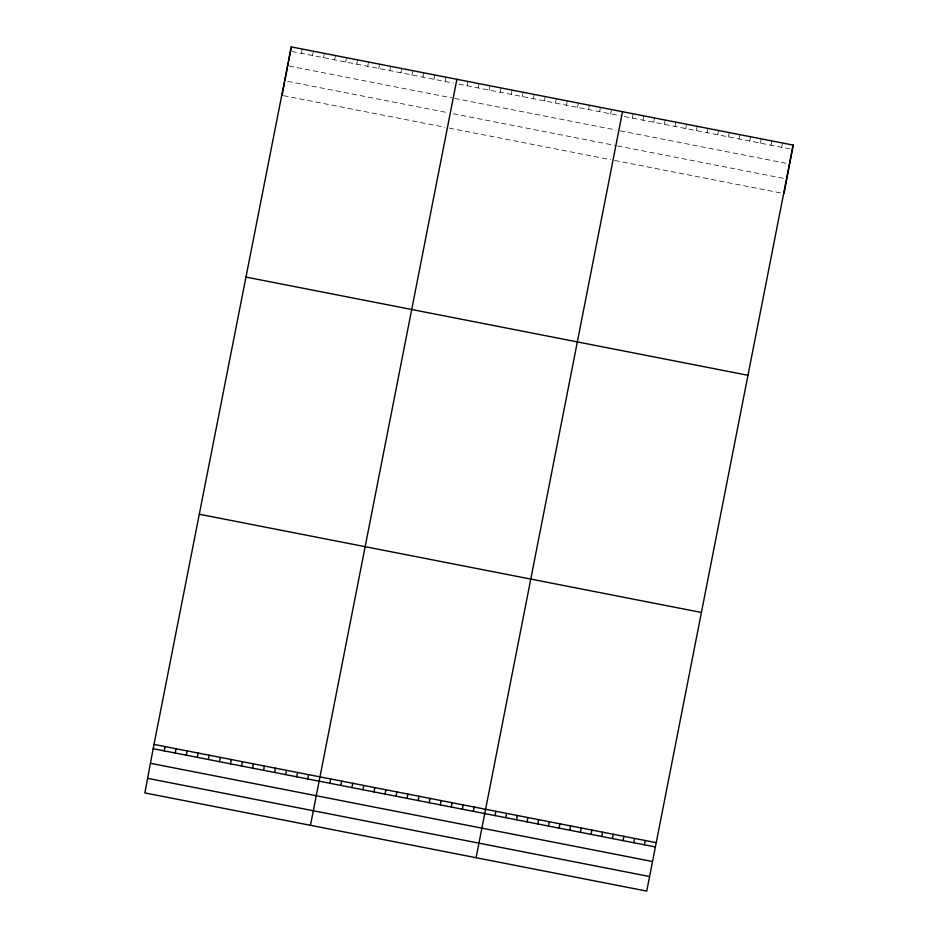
<?xml version="1.0" encoding="UTF-8"?>
<svg xmlns="http://www.w3.org/2000/svg" width="938" height="938" viewBox="0 0 938 938"><rect width="100%" height="100%" fill="white"/><g stroke="black" fill="none" stroke-linecap="round" stroke-linejoin="round"><path stroke-width="0.7" stroke-dasharray="4.69 3.52" d="M301.497 53.36L302.306 49.057M312.542 55.518L313.351 51.215M323.587 57.675L324.396 53.384M334.62 59.844L335.441 55.541M345.665 62.002L346.474 57.699M356.71 64.159L357.519 59.856M367.743 66.317L368.564 62.025M378.788 68.486L379.597 64.183M389.833 70.643L390.642 66.34M400.878 72.801L401.687 68.497M411.911 74.958L412.732 70.667M422.956 77.127L423.765 72.824M434.001 79.284L434.81 74.981M445.046 81.442L445.855 77.139M467.124 85.757L467.933 81.465M478.169 87.926L478.978 83.623M489.202 90.083L490.023 85.78M500.247 92.241L501.068 87.938M511.292 94.398L512.101 90.107M522.337 96.567L523.146 92.264M533.37 98.725L534.191 94.421M544.415 100.882L545.224 96.579M555.46 103.039L556.269 98.748M566.505 105.208L567.314 100.905M577.538 107.366L578.359 103.063M588.583 109.523L589.392 105.22M599.628 111.681L600.437 107.378M610.661 113.838L611.482 109.547M632.376 118.094L633.185 113.791M643.034 120.181L643.855 115.878M653.704 122.268L654.513 117.965M664.374 124.344L665.183 120.052M675.032 126.431L675.852 122.139M685.701 128.518L686.51 124.226M696.371 130.605L697.18 126.313M707.029 132.692L707.85 128.4M717.699 134.779L718.508 130.476M728.357 136.866L729.178 132.563M739.027 138.953L739.836 134.65M749.697 141.04L750.506 136.737M760.355 143.127L761.175 138.824M771.024 145.214L771.833 140.911M781.694 147.301L782.503 142.998M291.835 51.473L453.324 83.06M458.846 84.139L620.335 115.737M624.38 116.523L789.69 148.861M289.08 66.059L451.952 97.915M454.707 98.455L616.196 130.054M620.288 130.851L788.26 163.716M287.626 81.36L447.731 112.677M453.242 113.756L614.73 145.355M617.45 145.882L784.098 178.478M283.487 95.676L444.975 127.263M449.114 128.072L610.591 159.671M614.695 160.468L782.667 193.334"/><path stroke-width="1.41" d="M153.996 744.409L144.839 792.915L646.728 891.1L793.161 145.085L291.272 46.9L153.996 744.409L655.897 842.594M282.103 95.406L282.795 91.76M283.018 90.54L284.636 82.028M284.859 80.82L287.462 67.044M287.696 65.789L288.388 62.143M288.623 60.923L291.272 46.9M164.232 750.869L165.041 746.566M175.265 753.026L176.086 748.735M186.31 755.196L187.119 750.892M197.355 757.353L198.164 753.05M208.388 759.51L209.209 755.207M219.433 761.668L220.254 757.376M230.478 763.837L231.287 759.534M241.523 765.994L242.332 761.691M252.557 768.152L253.377 763.849M263.601 770.309L264.41 766.006M274.646 772.466L275.455 768.175M285.691 774.636L286.5 770.333M296.725 776.793L297.545 772.49M307.77 778.95L308.579 774.647M310.455 825.311L456.9 79.296M329.848 783.277L330.668 778.974M340.893 785.434L341.713 781.131M351.938 787.592L352.747 783.289M362.983 789.749L363.792 785.458M374.016 791.918L374.837 787.615M385.061 794.076L385.87 789.773M396.106 796.233L396.915 791.93M407.151 798.39L407.96 794.087M418.184 800.548L419.005 796.256M429.229 802.717L430.038 798.414M440.274 804.874L441.083 800.571M451.319 807.032L452.128 802.729M462.352 809.189L463.173 804.898M473.397 811.358L474.206 807.055M476.082 857.719L622.527 111.704M495.1 815.603L495.921 811.3M505.77 817.69L506.579 813.387M516.439 819.777L517.248 815.474M527.097 821.864L527.906 817.561M537.767 823.951L538.576 819.648M548.425 826.038L549.246 821.735M559.095 828.125L559.904 823.822M569.765 830.2L570.574 825.909M580.423 832.287L581.243 827.996M591.092 834.374L591.901 830.083M601.762 836.462L602.571 832.17M612.42 838.549L613.229 834.257M623.09 840.636L623.899 836.333M633.748 842.723L634.569 838.42M644.418 844.81L645.227 840.507M784.004 193.591L793.161 145.085M245.967 277.073L747.867 375.27M199.302 514.235L701.19 612.42M153.187 748.712L655.087 846.897M150.432 763.298L652.332 861.483M147.594 778.329L649.483 876.514"/></g></svg>
